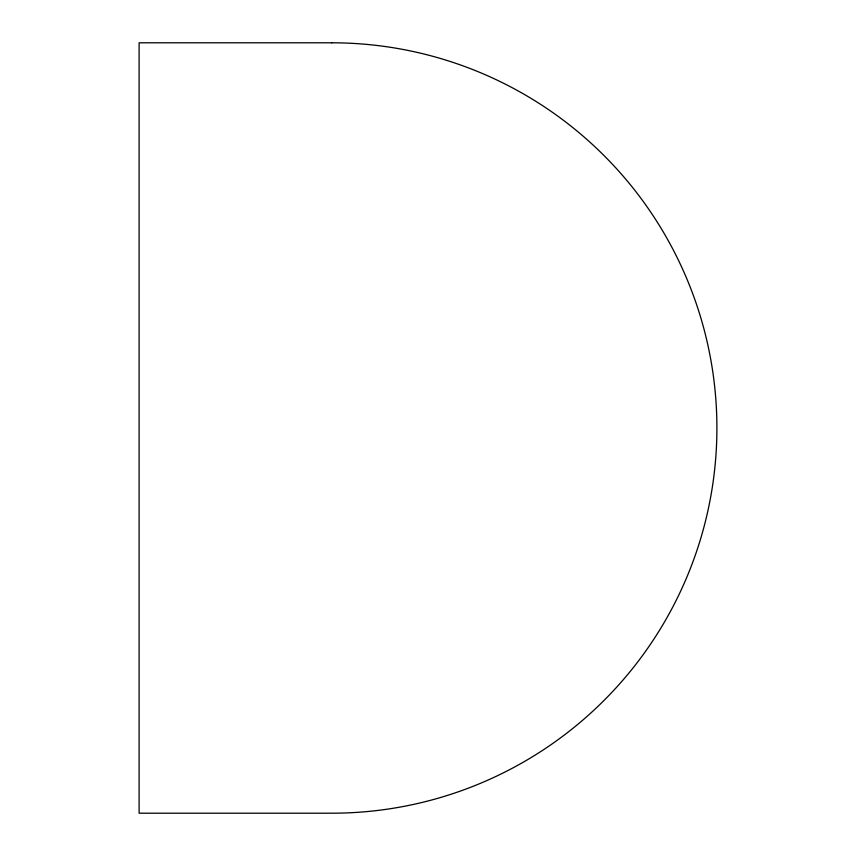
<?xml version="1.0" encoding="UTF-8"?>
<svg xmlns="http://www.w3.org/2000/svg" width="856" height="856" viewBox="0 0 856 856"><rect width="100%" height="100%" fill="white"/><g stroke="black" fill="none" stroke-linecap="round" stroke-linejoin="round"><path stroke-width="1.28" d="M331.7 42.8L139.1 42.8L139.1 813.2L331.7 813.2A385.2 385.2 0 0 0 716.9 428A385.2 385.2 0 0 0 331.7 42.8"/></g></svg>
